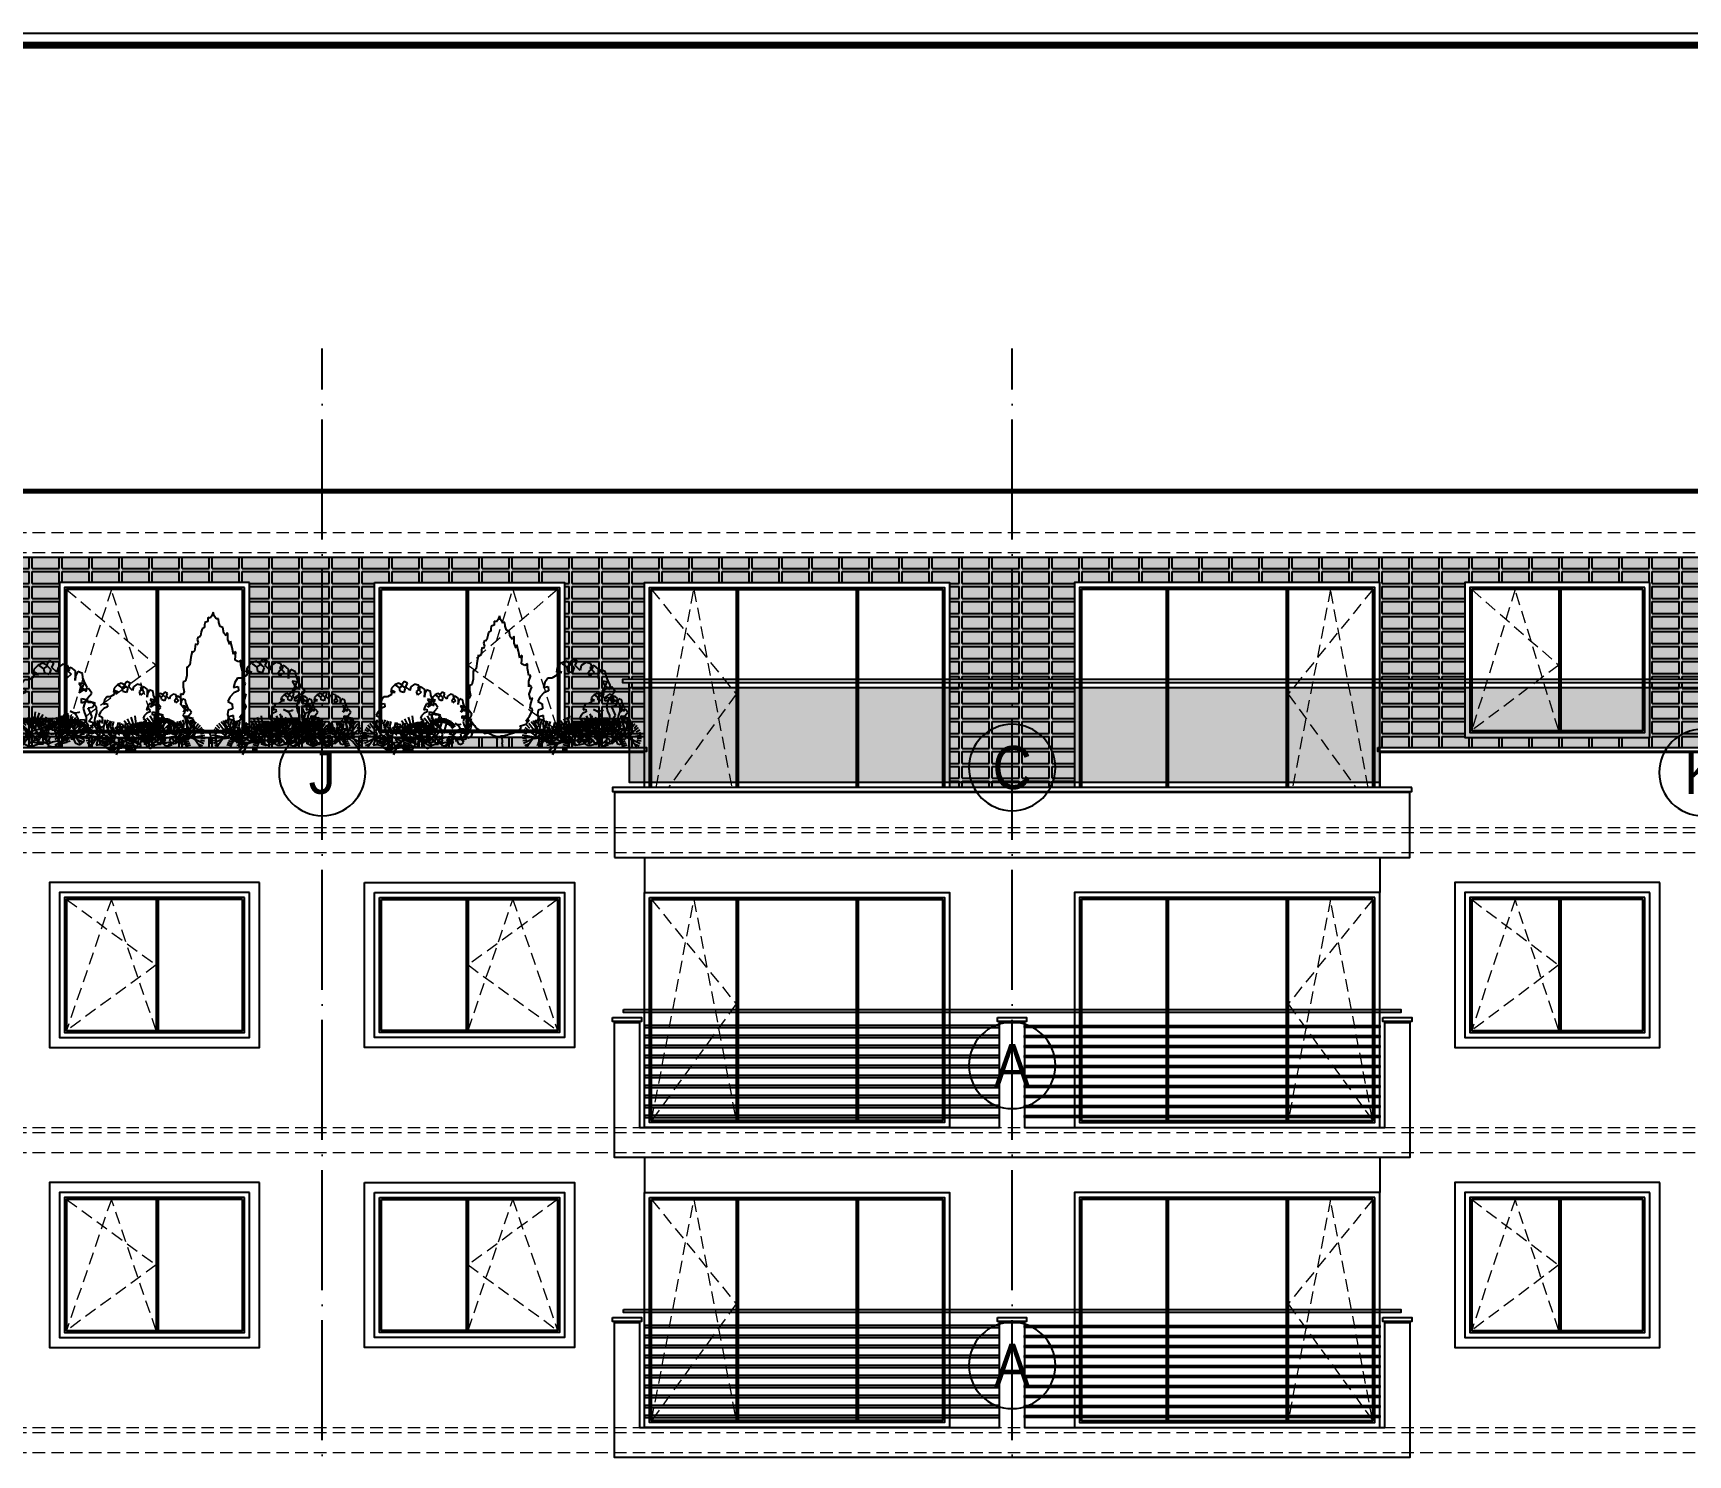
# Model space of a CAD drawing. Extents: x 9615146 to 9672346, y 4699603 to 4705703.
# Drawn here: x 9661714 to 9663369, y 4701181 to 4702603 of the extents above; entities that cross this region are included whole.
import ezdxf
from ezdxf.enums import TextEntityAlignment as Align

# ---------------------------------------------------------------- set-up
doc = ezdxf.new("R2010")
doc.units = 0
doc.header["$LTSCALE"] = 0.5
doc.header["$MEASUREMENT"] = 0
doc.linetypes.add('ACAD_ISO04W100', pattern=[30, 24, -3, 0, -3])
doc.linetypes.add('DASHED', pattern=[0.75, 0.5, -0.25])
doc.layers.get('0').update_dxf_attribs({"color": 251, "linetype": 'CONTINUOUS'})
for name, color, linetype in [('_axis', 1, 'ACAD_ISO04W100'), ('_hatch', 9, 'CONTINUOUS'), ('_hatch_construction', 252, 'CONTINUOUS'), ('_table', 3, 'CONTINUOUS'), ('_text_spesif_window', 41, 'CONTINUOUS'), ('_view', 3, 'CONTINUOUS'), ('_vista', 75, 'CONTINUOUS'), ('fasadi', 147, 'CONTINUOUS')]:
    doc.layers.add(name, color=color, linetype=linetype)
doc.layers.add('_punk', color=8, linetype='DASHED', lineweight=9)
doc.styles.add('HEB1', font='', dxfattribs={"width": 0.8, "oblique": 17})
doc.styles.add('POMESHTENIA', font='arial.ttf', dxfattribs={"width": 0.9})
doc.styles.get('HEB1').set_extended_font_data('HebarU Cyr')
pattern_1 = [(0, (-300, 0), (1.5625, 3.125), [0, -3.125])]
pattern_2 = [(0, (3, 0), (30, 15), [27, -3]), (0, (3, 3), (30, 15), [27, -3]), (90, (3, 3), (-30, 15), [12, -3]), (90, (0, 3), (-30, 15), [12, -3])]

# ---------------------------------------------------------------- blocks, each defined once
blk = doc.blocks.new('TREE8-E')
for p, q in [((-11.68, 6.05), (-13.1, 6.95)), ((-11.26, 6.78), (-12.51, 7.9)), ((-10.72, 7.44), (-11.79, 8.73)), ((-10.09, 8), (-10.95, 9.45)), ((-8.04, 4.03), (-10.82, 7.5)), ((-8.62, 6.91), (-10, 10.02)), ((-7.19, 7.05), (-8.98, 10.44)), ((-7.42, 8.84), (-7.9, 10.7)), ((-7.42, 8.84), (-6.79, 10.78)), ((-6.94, 5.39), (-7.42, 8.84)), ((-6.94, 5.39), (-4.62, 10.43)), ((-6.11, 9.06), (-5.69, 10.69)), ((-4.54, 6.64), (-4.45, 8.81)), ((-3.26, 2.93), (-4.54, 6.64)), ((-4.45, 8.81), (-3.55, 10.05)), ((-4.32, 6), (-3.61, 8.28)), ((-3.61, 8.28), (-2.65, 9.42)), ((-3.37, 7.39), (-2.35, 9.19)), ((-2.44, 3.89), (-3.37, 7.39)), ((-3.33, 0.76), (0.33, 8.32)), ((-2.38, 7.14), (-1.43, 8.96)), ((-1.73, 4.24), (-2.38, 7.14)), ((0.67, 4.77), (0.71, 7.98)), ((3.03, 4.83), (1.24, 7.41)), ((4.3, 4.6), (2.6, 8.27)), ((4.87, 5.91), (4.09, 8.87)), ((6, 5.26), (5.67, 9.21)), ((6.98, 6.04), (7.28, 9.27)), ((-12.21, 3.59), (-13.88, 3.75)), ((-12.16, 4.44), (-13.79, 4.86)), ((-6.22, 4.47), (-13.79, 2.65)), ((-11.9, 1.94), (-13.54, 1.57)), ((-8.62, 3.89), (-13.52, 5.93)), ((-9.89, 3.59), (-13.12, 0.55)), ((-6.86, -0.04), (-8.75, 0.93)), ((-6.43, 0.55), (-8.23, 1.68)), ((-5.95, 1.11), (-7.65, 2.39)), ((-5.43, 1.62), (-7.01, 3.05)), ((-2.76, 0.04), (-6.94, 5.39)), ((-4.86, 2.09), (-6.31, 3.65)), ((-4.25, 2.5), (-5.56, 4.18)), ((-3.61, 2.86), (-4.77, 4.65)), ((-4.11, 1.77), (-3.26, 2.93)), ((-0.38, 3.93), (-1.32, 6.6)), ((-0.38, 3.93), (0.43, 6.59)), ((1.9, 3.05), (-0.38, 3.93)), ((8.96, 0.42), (0.67, 4.77)), ((1.23, 4.49), (1.23, 6.45)), ((3.35, 0.5), (1.38, 0.37)), ((3.43, 0.97), (1.45, 1.05)), ((3.55, 1.44), (1.59, 1.72)), ((3.72, 1.88), (1.8, 2.37)), ((3.93, 2.31), (1.9, 3.05)), ((4.83, 3.42), (3.03, 4.83)), ((5.2, 3.72), (4.3, 4.6)), ((6.86, 2.61), (4.33, 5.51)), ((6.02, 4.2), (4.87, 5.91)), ((6.46, 4.38), (6, 5.26)), ((9.16, 0.67), (6.19, 6.34)), ((7.4, 4.58), (6.98, 6.04)), ((8.33, 3.11), (7.54, 6.56)), ((7.99, 2.91), (9.73, 4.22)), ((8.35, 4.58), (8.22, 6.56)), ((8.64, 0.04), (12.5, 4.67)), ((8.82, 4.51), (8.9, 6.49)), ((9.28, 4.39), (9.57, 6.35)), ((9.73, 4.22), (10.22, 6.14)), ((10.16, 4.01), (10.84, 5.86)), ((10.56, 3.75), (11.43, 5.52)), ((10.93, 3.45), (11.99, 5.12)), ((11.57, 2.74), (12.95, 4.16)), ((11.84, 2.34), (13.36, 3.61)), ((12.05, 1.92), (13.7, 3.02)), ((12.23, 1.47), (13.98, 2.4)), ((12.35, 1.01), (14.19, 1.75)), ((12.43, 0.54), (14.34, 1.08))]:
    blk.add_line(p, q)
blk = doc.blocks.new('_TREE16')
for p, q in [((-22.1, 148.4), (-29.4, 140.7)), ((-13.8, 152), (-22.1, 148.4)), ((-4.5, 146.9), (-13.8, 152)), ((-1.4, 155.7), (-7.1, 147.9)), ((-7.1, 147.9), (0.7, 140.7)), ((6.3, 152), (-1.4, 155.7)), ((2.7, 144.3), (6.3, 152)), ((21.9, 150), (13.6, 144.3)), ((30.2, 147.9), (21.9, 150)), ((34.8, 139.6), (30.2, 147.9)), ((-46.4, 122), (-51.6, 114.3)), ((-38.7, 122), (-46.4, 122)), ((-29.9, 127.2), (-38.7, 122)), ((-29.4, 140.7), (-30.9, 132.4)), ((-30.9, 132.4), (-21.1, 131.8)), ((-28.8, 135.5), (-29.9, 127.2)), ((-21.1, 131.8), (-28.8, 135.5)), ((-11.8, 141.7), (-20, 147.4)), ((-20, 147.4), (-12.3, 141.7)), ((-12.3, 141.7), (-4.5, 146.9)), ((-10.2, 133.9), (-11.8, 141.7)), ((-2.4, 131.4), (-10.2, 133.9)), ((0.7, 140.7), (-2.4, 131.4)), ((11.5, 135.5), (2.7, 144.3)), ((13.6, 144.3), (11.5, 135.5)), ((26.5, 133.4), (34.8, 139.6)), ((29.1, 125.1), (26.5, 133.4)), ((36.9, 144.3), (28.6, 140.1)), ((28.6, 140.1), (36.9, 132.4)), ((36.9, 132.4), (29.1, 125.1)), ((44.6, 138.1), (36.9, 144.3)), ((44.1, 121), (44.6, 130.3)), ((44.6, 128.8), (44.1, 121)), ((44.6, 130.3), (44.6, 138.1)), ((48.8, 137), (44.6, 128.8)), ((57.1, 133.4), (48.8, 137)), ((58.1, 125.6), (57.1, 133.4)), ((61.7, 116.9), (58.1, 125.6)), ((-53.1, 95.6), (-60.4, 87.8)), ((-51.6, 114.3), (-53.7, 105.4)), ((-53.7, 105.4), (-45.4, 107)), ((-44.8, 99.2), (-53.1, 95.6)), ((-45.4, 107), (-44.8, 99.2)), ((60.1, 115.3), (50.8, 116.3)), ((50.8, 116.3), (56, 108)), ((51.4, 98.7), (56.5, 107)), ((59.1, 103.9), (51.4, 98.7)), ((56, 108), (63.8, 101.3)), ((56.5, 107), (60.1, 115.3)), ((67.9, 106.5), (59.1, 103.9)), ((65.3, 109.1), (61.7, 116.9)), ((63.8, 101.3), (65.3, 109.1)), ((66.4, 89.4), (74.1, 98.2)), ((66.9, 81.6), (66.4, 89.4)), ((74.1, 98.2), (67.9, 106.5)), ((-63.5, 64.5), (-64.5, 56.8)), ((-60.4, 87.8), (-64, 80.1)), ((-64, 80.1), (-56.3, 75.9)), ((-55.7, 67.1), (-63.5, 64.5)), ((-56.3, 75.9), (-55.7, 67.1)), ((46.2, 59.9), (35.3, 66.1)), ((35.3, 66.1), (43.6, 63)), ((43.6, 63), (51.4, 64)), ((50.3, 51.1), (46.2, 59.9)), ((51.4, 64), (52.4, 65.6)), ((55.5, 80.6), (55.5, 88.4)), ((55.5, 88.4), (63.8, 86.8)), ((63.3, 83.2), (55.5, 80.6)), ((60.7, 79), (58.6, 71.3)), ((58.6, 71.3), (60.7, 63)), ((63.8, 86.8), (60.7, 79)), ((60.7, 63), (63.8, 55.2)), ((71.6, 82.7), (63.3, 83.2)), ((74.6, 81.6), (66.9, 81.6)), ((67.4, 71.8), (75.1, 72.9)), ((71, 64), (67.4, 71.8)), ((74.6, 55.8), (71, 64)), ((79.8, 80.6), (71.6, 82.7)), ((82.4, 73.9), (74.6, 81.6)), ((75.1, 72.9), (79.8, 80.6)), ((79.8, 53.7), (82.9, 63)), ((82.9, 63), (82.4, 73.9)), ((-61.9, 36.6), (-69.7, 31.4)), ((-69.7, 31.4), (-67.1, 23.7)), ((-67.1, 23.7), (-58.8, 30.4)), ((-61.9, 52.6), (-65, 44.9)), ((-65, 44.9), (-61.9, 36.6)), ((-64.5, 56.8), (-62.4, 49)), ((-62.4, 49), (-53.1, 46.9)), ((-53.7, 55.2), (-61.9, 52.6)), ((-58.8, 30.4), (-50.5, 29.9)), ((-50.5, 29.9), (-58.8, 23.1)), ((-53.1, 46.9), (-53.7, 55.2)), ((-20.5, 25.7), (-12.8, 29.9)), ((-12.8, 29.9), (-5, 27.8)), ((20.3, 46.4), (18.3, 37.6)), ((18.3, 37.6), (28.1, 35)), ((28.1, 46.9), (20.3, 46.4)), ((34.3, 38.2), (28.1, 46.9)), ((28.1, 35), (35.8, 37.6)), ((28.6, 29.3), (34.3, 38.2)), ((35.8, 37.6), (40, 46.4)), ((40, 46.4), (50.3, 51.1)), ((44.6, 42.3), (52.4, 50.6)), ((55.5, 38.7), (44.6, 42.3)), ((55.5, 44.3), (50.8, 36.6)), ((50.8, 36.6), (52.4, 28.8)), ((52.4, 50.6), (60.1, 51.1)), ((63.8, 46.4), (55.5, 44.3)), ((63.3, 37.6), (55.5, 38.7)), ((56, 24.7), (63.3, 34)), ((60.1, 51.1), (67.9, 41.3)), ((67.9, 41.3), (63.3, 32.4)), ((69.4, 29.9), (63.3, 37.6)), ((63.3, 34), (71.6, 37.1)), ((63.3, 32.4), (73.6, 25.7)), ((63.8, 55.2), (63.8, 46.4)), ((67.4, 22.1), (69.4, 29.9)), ((68.4, 47.5), (74.6, 55.8)), ((76.7, 45.4), (68.4, 47.5)), ((71.6, 37.1), (78.8, 44.9)), ((73.6, 25.7), (81.9, 29.9)), ((85, 38.2), (76.7, 45.4)), ((78.8, 44.9), (79.8, 53.7)), ((81.9, 29.9), (85, 38.2)), ((-67.1, 23.1), (-70.2, 13.8)), ((-70.2, 13.8), (-61.9, 15.4)), ((-58.8, 23.1), (-67.1, 23.1)), ((-61.9, 15.4), (-59.9, 23.7)), ((-59.9, 23.7), (-49.5, 20.5)), ((-45.4, 18.5), (-52.1, 10.7)), ((-52.1, 10.7), (-39.7, 4)), ((-49.5, 20.5), (-49, 12.2)), ((-49, 12.2), (-39.2, 17.4)), ((-42.8, 26.3), (-45.4, 18.5)), ((-34.5, 26.3), (-42.8, 26.3)), ((-41.2, 23.7), (-32.9, 24.2)), ((-36.6, 15.9), (-41.2, 23.7)), ((-39.7, 4), (-30.9, 4)), ((-39.2, 17.4), (-29.9, 22.6)), ((-38.1, 8.1), (-36.6, 15.9)), ((-28.3, 13.8), (-38.1, 8.1)), ((-25.7, 17.9), (-34.5, 26.3)), ((-32.9, 24.2), (-24.7, 17.4)), ((-30.9, 4), (-21.1, 7.6)), ((-29.9, 22.6), (-28.3, 13.8)), ((-20, 10.2), (-25.7, 17.9)), ((-24.7, 17.4), (-21.1, 9.2)), ((-21.1, 9.2), (-13.3, 9.7)), ((-21.1, 7.6), (-12.3, 7.6)), ((-12.8, 17.4), (-20.5, 25.7)), ((-12.3, 10.7), (-20, 10.2)), ((-13.3, 9.7), (-4.5, 11.2)), ((-12.3, 7.6), (-12.8, 17.4)), ((-4.5, 7.1), (-12.3, 10.7)), ((-8.2, 22.6), (-10.2, 14.4)), ((-10.2, 14.4), (-0.9, 12.2)), ((0.1, 20), (-8.2, 22.6)), ((-5, 27.8), (3.3, 25.2)), ((-4.5, 11.2), (0.1, 20)), ((-0.9, 12.2), (-4.5, 4.5)), ((3.8, 10.7), (-4.5, 7.1)), ((-4.5, 4.5), (3.8, 2.4)), ((3.3, 25.2), (11.5, 27.3)), ((13.6, 12.8), (3.8, 10.7)), ((3.8, 2.4), (11.5, 3.5)), ((8.4, 5.5), (16.2, 10.2)), ((11.5, 27.3), (20.8, 29.3)), ((11.5, 3.5), (19.3, 5)), ((13.6, 23.1), (12, 15.4)), ((12, 15.4), (21.3, 8.6)), ((21.9, 21.1), (13.6, 23.1)), ((19.3, 5), (13.6, 12.8)), ((16.2, 10.2), (23.9, 13.3)), ((20.8, 29.3), (28.6, 29.3)), ((21.3, 8.6), (29.6, 10.7)), ((23.9, 13.3), (21.9, 21.1)), ((35.3, 27.3), (27, 27.8)), ((27, 27.8), (36.9, 21.1)), ((29.1, 20), (37.9, 27.3)), ((29.6, 10.7), (29.1, 20)), ((44.1, 24.2), (35.3, 27.3)), ((36.9, 21.1), (48.2, 21.6)), ((37.9, 27.3), (40.5, 18.5)), ((38.4, 14.8), (39.5, 22.6)), ((46.2, 22.1), (38.4, 14.8)), ((39.5, 22.6), (48.2, 22.6)), ((40.5, 18.5), (44.1, 9.2)), ((52.4, 28.8), (44.1, 24.2)), ((44.1, 9.2), (52.4, 6)), ((55.5, 20), (46.2, 22.1)), ((48.2, 21.6), (56, 24.7)), ((48.2, 22.6), (56.5, 20)), ((52.4, 6), (60.7, 12.2)), ((60.7, 12.2), (55.5, 20)), ((56.5, 20), (67.4, 22.1))]:
    blk.add_line(p, q)
blk = doc.blocks.new('_TREE03')
for p, q in [((-91, 962), (-84, 1011)), ((-84, 1011), (-61, 1022)), ((-61, 1022), (-49, 1054)), ((-49, 1054), (-45, 1087)), ((-45, 1087), (-26, 1087)), ((-26, 1087), (-7, 1114)), ((-7, 1114), (1, 1146)), ((1, 1146), (12, 1114)), ((12, 1114), (28, 1092)), ((28, 1092), (47, 1098)), ((47, 1098), (47, 1065)), ((47, 1065), (74, 1054)), ((74, 1054), (77, 1033)), ((77, 1033), (77, 1011)), ((77, 1011), (97, 1000)), ((-164, 837), (-149, 892)), ((-149, 892), (-145, 865)), ((-145, 865), (-126, 908)), ((-126, 957), (-122, 967)), ((-126, 908), (-126, 957)), ((-122, 967), (-111, 940)), ((-111, 940), (-91, 962)), ((97, 1000), (104, 973)), ((104, 973), (112, 940)), ((112, 940), (124, 924)), ((124, 924), (131, 930)), ((131, 930), (139, 908)), ((139, 908), (131, 881)), ((131, 881), (143, 859)), ((143, 859), (154, 870)), ((154, 870), (158, 843)), ((-241, 729), (-218, 713)), ((-241, 686), (-241, 729)), ((-218, 713), (-191, 729)), ((-195, 799), (-183, 794)), ((-191, 729), (-195, 799)), ((-183, 794), (-176, 778)), ((-176, 778), (-164, 837)), ((158, 843), (162, 810)), ((162, 810), (177, 794)), ((177, 794), (185, 805)), ((185, 805), (196, 751)), ((196, 751), (204, 686)), ((-272, 626), (-253, 626)), ((-253, 577), (-272, 626)), ((-253, 626), (-241, 686)), ((-253, 529), (-253, 577)), ((204, 686), (223, 664)), ((223, 664), (231, 669)), ((231, 669), (231, 594)), ((231, 594), (242, 545)), ((-279, 529), (-260, 545)), ((-256, 463), (-279, 529)), ((-268, 415), (-256, 463)), ((-260, 545), (-253, 529)), ((242, 545), (262, 539)), ((262, 496), (254, 453)), ((254, 453), (269, 426)), ((262, 539), (262, 496)), ((269, 426), (285, 436)), ((285, 436), (285, 398)), ((-268, 371), (-287, 431)), ((-287, 431), (-268, 415)), ((-287, 323), (-283, 339)), ((-260, 274), (-287, 323)), ((-283, 339), (-264, 339)), ((-264, 339), (-268, 371)), ((258, 317), (246, 295)), ((246, 295), (250, 268)), ((281, 344), (258, 317)), ((285, 398), (281, 344)), ((-229, 230), (-260, 274)), ((-229, 203), (-256, 241)), ((-256, 241), (-229, 230)), ((-176, 187), (-229, 203)), ((-191, 176), (-176, 187)), ((-157, 138), (-191, 176)), ((208, 171), (166, 144)), ((219, 192), (208, 171)), ((265, 252), (219, 192)), ((250, 268), (265, 252)), ((-84, 117), (-157, 138)), ((-61, 106), (-84, 117)), ((-61, 106), (-33, 98)), ((-33, 98), (-7, 100)), ((-29, 1), (-22, 41)), ((-18, 99), (-22, 41)), ((24, 95), (-7, 100)), ((35, 99), (21, 68)), ((21, 1), (21, 68)), ((58, 106), (24, 95)), ((100, 127), (58, 106)), ((131, 122), (100, 127)), ((166, 144), (131, 122))]:
    blk.add_line(p, q)
blk = doc.blocks.new('fghfdg')
at = {"layer": '_text_spesif_window'}
blk.add_circle((0, 0), 18, dxfattribs=at)
at = {"layer": '_text_spesif_window', "style": 'HEB1', "text_generation_flag": 6, "width": 0.8}
blk.add_attdef('A', text='', height=18, rotation=180, dxfattribs=at).set_placement((0, -9.23), align=Align.CENTER)

msp = doc.modelspace()

# ---------------------------------------------------------------- hatches: boundary and pattern name
at = {"layer": '_hatch', "ltscale": 30, "true_color": 0x755724}
h = msp.add_hatch(color=27, dxfattribs=at)
h.dxf.hatch_style = 1
h.paths.add_polyline_path([(9661660.49, 4702078.84), (9661615.49, 4702078.84), (9661615.49, 4702143.84), (9662002.99, 4702143.84), (9662002.99, 4702144.84), (9661613.49, 4702144.84), (9661613.49, 4702146.84), (9661695.49, 4702146.84), (9661695.49, 4702178.84), (9661535.49, 4702178.84), (9661535.49, 4701956.84), (9661660.49, 4701956.84)])
h.paths.add_polyline_path([(9661660.49, 4701953.84), (9661535.49, 4701953.84), (9661535.49, 4701948.84), (9661655.49, 4701948.84), (9661655.49, 4701853.84), (9661535.49, 4701853.84), (9661535.49, 4701848.84), (9661660.49, 4701848.84), (9661660.49, 4701883.84), (9662002.99, 4701883.84), (9662002.99, 4701884.84), (9661658.49, 4701884.84), (9661658.49, 4701888.84), (9661660.49, 4701888.84)])
h.paths.add_polyline_path([(9661655.49, 4701948.84), (9661535.49, 4701948.84), (9661535.49, 4701853.84), (9661655.49, 4701853.84)])
at = {"layer": '_hatch', "ltscale": 30, "true_color": 0xb97b1d}
h = msp.add_hatch(color=32, dxfattribs=at)
h.dxf.hatch_style = 1
h.paths.add_polyline_path([(9662002.99, 4702078.84), (9661660.49, 4702078.84), (9661660.49, 4701956.84), (9661662.49, 4701956.84), (9661662.49, 4701953.84), (9661660.49, 4701953.84), (9661660.49, 4701888.84), (9662002.99, 4701888.84)])
h.paths.add_polyline_path([(9661740.49, 4702053.84), (9661930.49, 4702053.84), (9661930.49, 4701898.84), (9661740.49, 4701898.84)], flags=16)
h.paths.add_polyline_path([(9661745.49, 4702048.84), (9661925.49, 4702048.84), (9661925.49, 4701903.84), (9661745.49, 4701903.84)], flags=0)
h.paths.add_polyline_path([(9661747.49, 4702046.84), (9661923.49, 4702046.84), (9661923.49, 4701905.84), (9661747.49, 4701905.84)], flags=0)
h.paths.add_polyline_path([(9662303.49, 4701956.84), (9662325.49, 4701956.84), (9662325.49, 4702053.84), (9662630.49, 4702053.84), (9662630.49, 4701956.84), (9662692.99, 4701956.84), (9662692.99, 4702078.84), (9662002.99, 4702078.84), (9662002.99, 4701888.84), (9662310.49, 4701888.84), (9662310.49, 4701948.84), (9662325.49, 4701948.84), (9662325.49, 4701953.84), (9662303.49, 4701953.84)])
h.paths.add_polyline_path([(9662055.49, 4702053.84), (9662245.49, 4702053.84), (9662245.49, 4701898.84), (9662055.49, 4701898.84)], flags=16)
h.paths.add_polyline_path([(9662060.49, 4702048.84), (9662240.49, 4702048.84), (9662240.49, 4701903.84), (9662060.49, 4701903.84)], flags=0)
h.paths.add_polyline_path([(9662062.49, 4702046.84), (9662238.49, 4702046.84), (9662238.49, 4701905.84), (9662062.49, 4701905.84)], flags=0)
h.paths.add_polyline_path([(9662692.99, 4701948.84), (9662630.49, 4701948.84), (9662630.49, 4701853.84), (9662692.99, 4701853.84)])
h.paths.add_polyline_path([(9662692.99, 4701953.84), (9662630.49, 4701953.84), (9662630.49, 4701948.84), (9662692.99, 4701948.84)], flags=17)
h.paths.add_polyline_path([(9662325.49, 4701948.84), (9662310.49, 4701948.84), (9662310.49, 4701888.84), (9662325.49, 4701888.84)])
h.paths.add_polyline_path([(9662692.99, 4701853.84), (9662630.49, 4701853.84), (9662630.49, 4701848.84), (9662692.99, 4701848.84)])
h = msp.add_hatch(color=32, dxfattribs=at)
h.dxf.hatch_style = 1
h.paths.add_polyline_path([(9663145.49, 4702053.84), (9663330.49, 4702053.84), (9663330.49, 4701956.84), (9663382.99, 4701956.84), (9663382.99, 4702078.84), (9662692.99, 4702078.84), (9662692.99, 4701956.84), (9662755.49, 4701956.84), (9662755.49, 4702053.84), (9663060.49, 4702053.84), (9663060.49, 4701956.84), (9663145.49, 4701956.84)])
h.paths.add_polyline_path([(9663382.99, 4701948.84), (9663330.49, 4701948.84), (9663330.49, 4701898.84), (9663145.49, 4701898.84), (9663145.49, 4701948.84), (9663060.49, 4701948.84), (9663060.49, 4701888.84), (9663382.99, 4701888.84)])
h.paths.add_polyline_path([(9663382.99, 4701948.84), (9663382.99, 4701953.84), (9663330.49, 4701953.84), (9663330.49, 4701948.84)])
h.paths.add_polyline_path([(9663145.49, 4701948.84), (9663145.49, 4701953.84), (9663060.49, 4701953.84), (9663060.49, 4701948.84)])
h.paths.add_polyline_path([(9662755.49, 4701948.84), (9662755.49, 4701953.84), (9662692.99, 4701953.84), (9662692.99, 4701948.84)])
h.paths.add_polyline_path([(9662692.99, 4701853.84), (9662755.49, 4701853.84), (9662755.49, 4701948.84), (9662692.99, 4701948.84)])
h.paths.add_polyline_path([(9662692.99, 4701853.84), (9662692.99, 4701848.84), (9662755.49, 4701848.84), (9662755.49, 4701853.84)])
at = {"layer": '_hatch_construction', "ltscale": 40}
h = msp.add_hatch(dxfattribs=at)
h.set_pattern_fill('EGGCRATE,_O', color=250, scale=30, pattern_type=2)
h.set_pattern_definition(pattern_2)
h.paths.add_polyline_path([(9662002.99, 4702078.84), (9661660.49, 4702078.84), (9661660.49, 4701956.84), (9661662.49, 4701956.84), (9661662.49, 4701953.84), (9661660.49, 4701953.84), (9661660.49, 4701888.84), (9662002.99, 4701888.84)])
h.paths.add_polyline_path([(9661740.49, 4702053.84), (9661930.49, 4702053.84), (9661930.49, 4701898.84), (9661740.49, 4701898.84)], flags=16)
h.paths.add_polyline_path([(9661745.49, 4702048.84), (9661925.49, 4702048.84), (9661925.49, 4701903.84), (9661745.49, 4701903.84)], flags=0)
h.paths.add_polyline_path([(9661747.49, 4702046.84), (9661923.49, 4702046.84), (9661923.49, 4701905.84), (9661747.49, 4701905.84)], flags=0)
h.paths.add_polyline_path([(9662303.49, 4701956.84), (9662325.49, 4701956.84), (9662325.49, 4702053.84), (9662630.49, 4702053.84), (9662630.49, 4701956.84), (9662692.99, 4701956.84), (9662692.99, 4702078.84), (9662002.99, 4702078.84), (9662002.99, 4701888.84), (9662310.49, 4701888.84), (9662310.49, 4701948.84), (9662325.49, 4701948.84), (9662325.49, 4701953.84), (9662303.49, 4701953.84)])
h.paths.add_polyline_path([(9662055.49, 4702053.84), (9662245.49, 4702053.84), (9662245.49, 4701898.84), (9662055.49, 4701898.84)], flags=16)
h.paths.add_polyline_path([(9662060.49, 4702048.84), (9662240.49, 4702048.84), (9662240.49, 4701903.84), (9662060.49, 4701903.84)], flags=0)
h.paths.add_polyline_path([(9662062.49, 4702046.84), (9662238.49, 4702046.84), (9662238.49, 4701905.84), (9662062.49, 4701905.84)], flags=0)
h.paths.add_polyline_path([(9662692.99, 4701948.84), (9662630.49, 4701948.84), (9662630.49, 4701853.84), (9662692.99, 4701853.84)])
h.paths.add_polyline_path([(9662692.99, 4701953.84), (9662630.49, 4701953.84), (9662630.49, 4701948.84), (9662692.99, 4701948.84)], flags=17)
h.paths.add_polyline_path([(9662325.49, 4701948.84), (9662310.49, 4701948.84), (9662310.49, 4701888.84), (9662325.49, 4701888.84)])
h.paths.add_polyline_path([(9662692.99, 4701853.84), (9662630.49, 4701853.84), (9662630.49, 4701848.84), (9662692.99, 4701848.84)])
h = msp.add_hatch(dxfattribs=at)
h.set_pattern_fill('EGGCRATE,_O', color=250, scale=30, pattern_type=2)
h.set_pattern_definition(pattern_2)
h.paths.add_polyline_path([(9663145.49, 4702053.84), (9663330.49, 4702053.84), (9663330.49, 4701956.84), (9663382.99, 4701956.84), (9663382.99, 4702078.84), (9662692.99, 4702078.84), (9662692.99, 4701956.84), (9662755.49, 4701956.84), (9662755.49, 4702053.84), (9663060.49, 4702053.84), (9663060.49, 4701956.84), (9663145.49, 4701956.84)])
h.paths.add_polyline_path([(9663382.99, 4701948.84), (9663330.49, 4701948.84), (9663330.49, 4701898.84), (9663145.49, 4701898.84), (9663145.49, 4701948.84), (9663060.49, 4701948.84), (9663060.49, 4701888.84), (9663382.99, 4701888.84)])
h.paths.add_polyline_path([(9663382.99, 4701948.84), (9663382.99, 4701953.84), (9663330.49, 4701953.84), (9663330.49, 4701948.84)])
h.paths.add_polyline_path([(9663145.49, 4701948.84), (9663145.49, 4701953.84), (9663060.49, 4701953.84), (9663060.49, 4701948.84)])
h.paths.add_polyline_path([(9662755.49, 4701948.84), (9662755.49, 4701953.84), (9662692.99, 4701953.84), (9662692.99, 4701948.84)])
h.paths.add_polyline_path([(9662692.99, 4701853.84), (9662755.49, 4701853.84), (9662755.49, 4701948.84), (9662692.99, 4701948.84)])
h.paths.add_polyline_path([(9662692.99, 4701853.84), (9662692.99, 4701848.84), (9662755.49, 4701848.84), (9662755.49, 4701853.84)])
at = {"layer": 'fasadi', "ltscale": 40}
h = msp.add_hatch(dxfattribs=at)
h.set_pattern_fill('DOTS', color=256, scale=50, style=0)
h.set_pattern_definition(pattern_1)
h.paths.add_polyline_path([(9662692.99, 4701853.84), (9662692.99, 4701948.84), (9662310.49, 4701948.84), (9662310.49, 4701853.84)])
h = msp.add_hatch(dxfattribs=at)
h.set_pattern_fill('DOTS', color=256, scale=50, style=0)
h.set_pattern_definition(pattern_1)
h.paths.add_polyline_path([(9662692.99, 4701948.84), (9662692.99, 4701853.84), (9663060.49, 4701853.84), (9663060.49, 4701888.84), (9663382.99, 4701888.84), (9663382.99, 4701948.84)])

# ---------------------------------------------------------------- linework, layer by layer
at = {"layer": '_axis', "ltscale": 10}
for p, q in [((9662002.99, 4699845.26), (9662002.99, 4702288.08)), ((9662692.99, 4699845.26), (9662692.99, 4702288.08))]:
    msp.add_line(p, q, dxfattribs=at)
at = {"layer": '_punk', "ltscale": 50}
for p, q in [((9660738.55, 4702103.84), (9664323.88, 4702103.84)), ((9660738.55, 4702083.84), (9664323.88, 4702083.84)), ((9661747.49, 4702046.84), (9661836.99, 4701971.34)), ((9661792.24, 4702046.84), (9661747.49, 4701905.84)), ((9661836.99, 4701905.84), (9661792.24, 4702046.84)), ((9662238.49, 4702046.84), (9662148.99, 4701971.34)), ((9662148.99, 4701905.84), (9662193.74, 4702046.84)), ((9662193.74, 4702046.84), (9662238.49, 4701905.84)), ((9662332.49, 4702046.84), (9662416.99, 4701942.34)), ((9662336.89, 4701848.84), (9662374.74, 4702046.84)), ((9662374.74, 4702046.84), (9662412.6, 4701848.84)), ((9663053.49, 4702046.84), (9662968.99, 4701942.34)), ((9663011.24, 4702046.84), (9662973.39, 4701848.84)), ((9663049.1, 4701848.84), (9663011.24, 4702046.84)), ((9663152.49, 4702046.84), (9663239.49, 4701971.34)), ((9663195.99, 4702046.84), (9663152.49, 4701905.84)), ((9663239.49, 4701905.84), (9663195.99, 4702046.84)), ((9661836.99, 4701971.34), (9661747.49, 4701905.84)), ((9662148.99, 4701971.34), (9662238.49, 4701905.84)), ((9663239.49, 4701971.34), (9663152.49, 4701905.84)), ((9662416.99, 4701942.34), (9662349.18, 4701848.84)), ((9662968.99, 4701942.34), (9663036.81, 4701848.84)), ((9660738.55, 4701808.84), (9664323.88, 4701808.84)), ((9660738.55, 4701803.84), (9664323.88, 4701803.84)), ((9660738.55, 4701783.84), (9664323.88, 4701783.84)), ((9661747.49, 4701736.84), (9661836.99, 4701671.34)), ((9661792.24, 4701736.84), (9661747.49, 4701605.84)), ((9661836.99, 4701605.84), (9661792.24, 4701736.84)), ((9662238.49, 4701736.84), (9662148.99, 4701671.34)), ((9662148.99, 4701605.84), (9662193.74, 4701736.84)), ((9662193.74, 4701736.84), (9662238.49, 4701605.84)), ((9662332.49, 4701736.84), (9662416.99, 4701632.34)), ((9662332.49, 4701515.84), (9662374.74, 4701736.84)), ((9662374.74, 4701736.84), (9662416.99, 4701515.84)), ((9663053.49, 4701736.84), (9662968.99, 4701632.34)), ((9663011.24, 4701736.84), (9662968.99, 4701515.84)), ((9663053.49, 4701515.84), (9663011.24, 4701736.84)), ((9663152.49, 4701736.84), (9663239.49, 4701671.34)), ((9663195.99, 4701736.84), (9663152.49, 4701605.84)), ((9663239.49, 4701605.84), (9663195.99, 4701736.84)), ((9661836.99, 4701671.34), (9661747.49, 4701605.84)), ((9662148.99, 4701671.34), (9662238.49, 4701605.84)), ((9663239.49, 4701671.34), (9663152.49, 4701605.84)), ((9662416.99, 4701632.34), (9662332.49, 4701515.84)), ((9662968.99, 4701632.34), (9663053.49, 4701515.84)), ((9660738.55, 4701508.84), (9664323.88, 4701508.84)), ((9660738.55, 4701503.84), (9664323.88, 4701503.84)), ((9660738.55, 4701483.84), (9664323.88, 4701483.84)), ((9661747.49, 4701436.84), (9661836.99, 4701371.34)), ((9661792.24, 4701436.84), (9661747.49, 4701305.84)), ((9661836.99, 4701305.84), (9661792.24, 4701436.84)), ((9662238.49, 4701436.84), (9662148.99, 4701371.34)), ((9662148.99, 4701305.84), (9662193.74, 4701436.84)), ((9662193.74, 4701436.84), (9662238.49, 4701305.84)), ((9662332.49, 4701436.84), (9662416.99, 4701332.34)), ((9662332.49, 4701215.84), (9662374.74, 4701436.84)), ((9662374.74, 4701436.84), (9662416.99, 4701215.84)), ((9663053.49, 4701436.84), (9662968.99, 4701332.34)), ((9663011.24, 4701436.84), (9662968.99, 4701215.84)), ((9663053.49, 4701215.84), (9663011.24, 4701436.84)), ((9663152.49, 4701436.84), (9663239.49, 4701371.34)), ((9663195.99, 4701436.84), (9663152.49, 4701305.84)), ((9663239.49, 4701305.84), (9663195.99, 4701436.84)), ((9661836.99, 4701371.34), (9661747.49, 4701305.84)), ((9662148.99, 4701371.34), (9662238.49, 4701305.84)), ((9663239.49, 4701371.34), (9663152.49, 4701305.84)), ((9662416.99, 4701332.34), (9662332.49, 4701215.84)), ((9662968.99, 4701332.34), (9663053.49, 4701215.84)), ((9660738.55, 4701208.84), (9664323.88, 4701208.84)), ((9660738.55, 4701203.84), (9664323.88, 4701203.84)), ((9660738.55, 4701183.84), (9664323.88, 4701183.84))]:
    msp.add_line(p, q, dxfattribs=at)
at = {"layer": '_table', "ltscale": 10}
msp.add_lwpolyline([(9660146.03, 4702603.38), (9665946.03, 4702603.38), (9665946.03, 4699603.38), (9660146.03, 4699603.38)], close=True, dxfattribs=at)
at = {"layer": '_table', "ltscale": 10, "const_width": 6.84}
msp.add_lwpolyline([(9660297.71, 4702591.38), (9665934.03, 4702591.38), (9665934.03, 4699615.38), (9660297.71, 4699615.38)], close=True, dxfattribs=at)
at = {"layer": 'fasadi', "ltscale": 40}
for p, q in [((9661836.99, 4702046.84), (9661836.99, 4701905.84)), ((9661838.99, 4702046.84), (9661838.99, 4701905.84)), ((9662146.99, 4702046.84), (9662146.99, 4701905.84)), ((9662148.99, 4702046.84), (9662148.99, 4701905.84)), ((9662416.99, 4702048.84), (9662416.99, 4701848.84)), ((9662418.99, 4702048.84), (9662418.99, 4701848.84)), ((9662536.99, 4702048.84), (9662536.99, 4701848.84)), ((9662538.99, 4702048.84), (9662538.99, 4701848.84)), ((9662846.99, 4702048.84), (9662846.99, 4701848.84)), ((9662848.99, 4702048.84), (9662848.99, 4701848.84)), ((9662966.99, 4702048.84), (9662966.99, 4701848.84)), ((9662968.99, 4702048.84), (9662968.99, 4701848.84)), ((9663239.49, 4702046.84), (9663239.49, 4701905.84)), ((9663241.49, 4702046.84), (9663241.49, 4701905.84)), ((9661836.99, 4701736.84), (9661836.99, 4701605.84)), ((9661838.99, 4701736.84), (9661838.99, 4701605.84)), ((9662146.99, 4701736.84), (9662146.99, 4701605.84)), ((9662148.99, 4701736.84), (9662148.99, 4701605.84)), ((9662416.99, 4701738.84), (9662416.99, 4701515.84)), ((9662418.99, 4701738.84), (9662418.99, 4701515.84)), ((9662536.99, 4701738.84), (9662536.99, 4701515.84)), ((9662538.99, 4701738.84), (9662538.99, 4701515.84)), ((9662846.99, 4701738.84), (9662846.99, 4701515.84)), ((9662848.99, 4701738.84), (9662848.99, 4701515.84)), ((9662966.99, 4701738.84), (9662966.99, 4701515.84)), ((9662968.99, 4701738.84), (9662968.99, 4701515.84)), ((9663239.49, 4701736.84), (9663239.49, 4701605.84)), ((9663241.49, 4701736.84), (9663241.49, 4701605.84)), ((9661836.99, 4701436.84), (9661836.99, 4701305.84)), ((9661838.99, 4701436.84), (9661838.99, 4701305.84)), ((9662146.99, 4701436.84), (9662146.99, 4701305.84)), ((9662148.99, 4701436.84), (9662148.99, 4701305.84)), ((9662416.99, 4701438.84), (9662416.99, 4701215.84)), ((9662418.99, 4701438.84), (9662418.99, 4701215.84)), ((9662536.99, 4701438.84), (9662536.99, 4701215.84)), ((9662538.99, 4701438.84), (9662538.99, 4701215.84)), ((9662846.99, 4701438.84), (9662846.99, 4701215.84)), ((9662848.99, 4701438.84), (9662848.99, 4701215.84)), ((9662966.99, 4701438.84), (9662966.99, 4701215.84)), ((9662968.99, 4701438.84), (9662968.99, 4701215.84)), ((9663239.49, 4701436.84), (9663239.49, 4701305.84)), ((9663241.49, 4701436.84), (9663241.49, 4701305.84))]:
    msp.add_line(p, q, dxfattribs=at)
at = {"layer": 'fasadi', "ltscale": 40, "extrusion": (1.92814e-10, 1, 3.83375e-46)}
for p, q in [((9662325.49, 4701778.84), (9662325.49, 4701743.84)), ((9662325.49, 4701478.84), (9662325.49, 4701443.84))]:
    msp.add_line(p, q, dxfattribs=at)
at = {"layer": 'fasadi', "ltscale": 40, "extrusion": (1.79125e-10, 1, 3.83378e-46)}
for p, q in [((9663060.49, 4701778.84), (9663060.49, 4701743.84)), ((9663060.49, 4701478.84), (9663060.49, 4701443.84))]:
    msp.add_line(p, q, dxfattribs=at)
at = {"layer": 'fasadi', "ltscale": 40}
for points in [[(9664087.03, 4702144.84), (9661613.49, 4702144.84), (9661613.49, 4702146.84), (9664087.03, 4702146.84)], [(9661615.49, 4702143.84), (9664085.49, 4702143.84), (9664085.49, 4702078.84), (9661615.49, 4702078.84)], [(9661930.49, 4702053.84), (9661740.49, 4702053.84), (9661740.49, 4701898.84), (9661930.49, 4701898.84)], [(9661925.49, 4702048.84), (9661745.49, 4702048.84), (9661745.49, 4701903.84), (9661925.49, 4701903.84)], [(9661923.49, 4702046.84), (9661747.49, 4702046.84), (9661747.49, 4701905.84), (9661923.49, 4701905.84)], [(9662055.49, 4702053.84), (9662245.49, 4702053.84), (9662245.49, 4701898.84), (9662055.49, 4701898.84)], [(9662060.49, 4702048.84), (9662240.49, 4702048.84), (9662240.49, 4701903.84), (9662060.49, 4701903.84)], [(9662062.49, 4702046.84), (9662238.49, 4702046.84), (9662238.49, 4701905.84), (9662062.49, 4701905.84)], [(9663330.49, 4702053.84), (9663145.49, 4702053.84), (9663145.49, 4701898.84), (9663330.49, 4701898.84)], [(9663325.49, 4702048.84), (9663150.49, 4702048.84), (9663150.49, 4701903.84), (9663325.49, 4701903.84)], [(9663323.49, 4702046.84), (9663152.49, 4702046.84), (9663152.49, 4701905.84), (9663323.49, 4701905.84)], [(9664032.49, 4701956.84), (9662303.49, 4701956.84), (9662303.49, 4701953.84), (9664032.49, 4701953.84)], [(9661658.49, 4701888.84), (9662327.49, 4701888.84), (9662327.49, 4701884.84), (9661658.49, 4701884.84)], [(9663058.49, 4701888.84), (9663707.49, 4701888.84), (9663707.49, 4701884.84), (9663058.49, 4701884.84)], [(9663092.49, 4701848.84), (9662293.49, 4701848.84), (9662293.49, 4701844.84), (9663092.49, 4701844.84)], [(9662295.49, 4701778.84), (9663090.49, 4701778.84), (9663090.49, 4701843.84), (9662295.49, 4701843.84)], [(9661940.49, 4701753.84), (9661730.49, 4701753.84), (9661730.49, 4701588.84), (9661940.49, 4701588.84)], [(9661930.49, 4701743.84), (9661740.49, 4701743.84), (9661740.49, 4701598.84), (9661930.49, 4701598.84)], [(9662045.49, 4701753.84), (9662255.49, 4701753.84), (9662255.49, 4701588.84), (9662045.49, 4701588.84)], [(9662055.49, 4701743.84), (9662245.49, 4701743.84), (9662245.49, 4701598.84), (9662055.49, 4701598.84)], [(9662325.49, 4701743.84), (9662630.49, 4701743.84), (9662630.49, 4701508.84), (9662325.49, 4701508.84)], [(9663060.49, 4701743.84), (9662755.49, 4701743.84), (9662755.49, 4701508.84), (9663060.49, 4701508.84)], [(9663340.49, 4701753.84), (9663135.49, 4701753.84), (9663135.49, 4701588.84), (9663340.49, 4701588.84)], [(9663330.49, 4701743.84), (9663145.49, 4701743.84), (9663145.49, 4701598.84), (9663330.49, 4701598.84)], [(9661925.49, 4701738.84), (9661745.49, 4701738.84), (9661745.49, 4701603.84), (9661925.49, 4701603.84)], [(9661923.49, 4701736.84), (9661747.49, 4701736.84), (9661747.49, 4701605.84), (9661923.49, 4701605.84)], [(9662060.49, 4701738.84), (9662240.49, 4701738.84), (9662240.49, 4701603.84), (9662060.49, 4701603.84)], [(9662062.49, 4701736.84), (9662238.49, 4701736.84), (9662238.49, 4701605.84), (9662062.49, 4701605.84)], [(9662330.49, 4701738.84), (9662625.49, 4701738.84), (9662625.49, 4701513.84), (9662330.49, 4701513.84)], [(9662332.49, 4701736.84), (9662623.49, 4701736.84), (9662623.49, 4701515.84), (9662332.49, 4701515.84)], [(9663055.49, 4701738.84), (9662760.49, 4701738.84), (9662760.49, 4701513.84), (9663055.49, 4701513.84)], [(9663053.49, 4701736.84), (9662762.49, 4701736.84), (9662762.49, 4701515.84), (9663053.49, 4701515.84)], [(9663325.49, 4701738.84), (9663150.49, 4701738.84), (9663150.49, 4701603.84), (9663325.49, 4701603.84)], [(9663323.49, 4701736.84), (9663152.49, 4701736.84), (9663152.49, 4701605.84), (9663323.49, 4701605.84)], [(9662304.49, 4701626.84), (9663081.49, 4701626.84), (9663081.49, 4701623.84), (9662304.49, 4701623.84)], [(9662293.49, 4701618.84), (9662322.49, 4701618.84), (9662322.49, 4701614.84), (9662293.49, 4701614.84)], [(9662325.49, 4701608.84), (9662680.49, 4701608.84), (9662680.49, 4701610.84), (9662325.49, 4701610.84)], [(9662678.49, 4701618.84), (9662707.49, 4701618.84), (9662707.49, 4701614.84), (9662678.49, 4701614.84)], [(9663060.49, 4701608.84), (9662705.49, 4701608.84), (9662705.49, 4701610.84), (9663060.49, 4701610.84)], [(9663063.49, 4701618.84), (9663092.49, 4701618.84), (9663092.49, 4701614.84), (9663063.49, 4701614.84)], [(9662325.49, 4701598.84), (9662680.49, 4701598.84), (9662680.49, 4701600.84), (9662325.49, 4701600.84)], [(9663060.49, 4701598.84), (9662705.49, 4701598.84), (9662705.49, 4701600.84), (9663060.49, 4701600.84)], [(9662325.49, 4701588.84), (9662680.49, 4701588.84), (9662680.49, 4701590.84), (9662325.49, 4701590.84)], [(9662325.49, 4701578.84), (9662680.49, 4701578.84), (9662680.49, 4701580.84), (9662325.49, 4701580.84)], [(9663060.49, 4701588.84), (9662705.49, 4701588.84), (9662705.49, 4701590.84), (9663060.49, 4701590.84)], [(9663060.49, 4701578.84), (9662705.49, 4701578.84), (9662705.49, 4701580.84), (9663060.49, 4701580.84)], [(9662325.49, 4701568.84), (9662680.49, 4701568.84), (9662680.49, 4701570.84), (9662325.49, 4701570.84)], [(9662325.49, 4701558.84), (9662680.49, 4701558.84), (9662680.49, 4701560.84), (9662325.49, 4701560.84)], [(9663060.49, 4701568.84), (9662705.49, 4701568.84), (9662705.49, 4701570.84), (9663060.49, 4701570.84)], [(9663060.49, 4701558.84), (9662705.49, 4701558.84), (9662705.49, 4701560.84), (9663060.49, 4701560.84)], [(9662325.49, 4701548.84), (9662680.49, 4701548.84), (9662680.49, 4701550.84), (9662325.49, 4701550.84)], [(9663060.49, 4701548.84), (9662705.49, 4701548.84), (9662705.49, 4701550.84), (9663060.49, 4701550.84)], [(9662325.49, 4701538.84), (9662680.49, 4701538.84), (9662680.49, 4701540.84), (9662325.49, 4701540.84)], [(9662325.49, 4701528.84), (9662680.49, 4701528.84), (9662680.49, 4701530.84), (9662325.49, 4701530.84)], [(9663060.49, 4701538.84), (9662705.49, 4701538.84), (9662705.49, 4701540.84), (9663060.49, 4701540.84)], [(9663060.49, 4701528.84), (9662705.49, 4701528.84), (9662705.49, 4701530.84), (9663060.49, 4701530.84)], [(9662325.49, 4701518.84), (9662680.49, 4701518.84), (9662680.49, 4701520.84), (9662325.49, 4701520.84)], [(9663060.49, 4701518.84), (9662705.49, 4701518.84), (9662705.49, 4701520.84), (9663060.49, 4701520.84)], [(9661940.49, 4701453.84), (9661730.49, 4701453.84), (9661730.49, 4701288.84), (9661940.49, 4701288.84)], [(9661930.49, 4701443.84), (9661740.49, 4701443.84), (9661740.49, 4701298.84), (9661930.49, 4701298.84)], [(9662045.49, 4701453.84), (9662255.49, 4701453.84), (9662255.49, 4701288.84), (9662045.49, 4701288.84)], [(9662055.49, 4701443.84), (9662245.49, 4701443.84), (9662245.49, 4701298.84), (9662055.49, 4701298.84)], [(9662325.49, 4701443.84), (9662630.49, 4701443.84), (9662630.49, 4701208.84), (9662325.49, 4701208.84)], [(9663060.49, 4701443.84), (9662755.49, 4701443.84), (9662755.49, 4701208.84), (9663060.49, 4701208.84)], [(9663340.49, 4701453.84), (9663135.49, 4701453.84), (9663135.49, 4701288.84), (9663340.49, 4701288.84)], [(9663330.49, 4701443.84), (9663145.49, 4701443.84), (9663145.49, 4701298.84), (9663330.49, 4701298.84)], [(9661925.49, 4701438.84), (9661745.49, 4701438.84), (9661745.49, 4701303.84), (9661925.49, 4701303.84)], [(9661923.49, 4701436.84), (9661747.49, 4701436.84), (9661747.49, 4701305.84), (9661923.49, 4701305.84)], [(9662060.49, 4701438.84), (9662240.49, 4701438.84), (9662240.49, 4701303.84), (9662060.49, 4701303.84)], [(9662062.49, 4701436.84), (9662238.49, 4701436.84), (9662238.49, 4701305.84), (9662062.49, 4701305.84)], [(9662330.49, 4701438.84), (9662625.49, 4701438.84), (9662625.49, 4701213.84), (9662330.49, 4701213.84)], [(9662332.49, 4701436.84), (9662623.49, 4701436.84), (9662623.49, 4701215.84), (9662332.49, 4701215.84)], [(9663055.49, 4701438.84), (9662760.49, 4701438.84), (9662760.49, 4701213.84), (9663055.49, 4701213.84)], [(9663053.49, 4701436.84), (9662762.49, 4701436.84), (9662762.49, 4701215.84), (9663053.49, 4701215.84)], [(9663325.49, 4701438.84), (9663150.49, 4701438.84), (9663150.49, 4701303.84), (9663325.49, 4701303.84)], [(9663323.49, 4701436.84), (9663152.49, 4701436.84), (9663152.49, 4701305.84), (9663323.49, 4701305.84)], [(9662304.49, 4701326.84), (9663081.49, 4701326.84), (9663081.49, 4701323.84), (9662304.49, 4701323.84)], [(9662293.49, 4701318.84), (9662322.49, 4701318.84), (9662322.49, 4701314.84), (9662293.49, 4701314.84)], [(9662325.49, 4701308.84), (9662680.49, 4701308.84), (9662680.49, 4701310.84), (9662325.49, 4701310.84)], [(9662678.49, 4701318.84), (9662707.49, 4701318.84), (9662707.49, 4701314.84), (9662678.49, 4701314.84)], [(9663060.49, 4701308.84), (9662705.49, 4701308.84), (9662705.49, 4701310.84), (9663060.49, 4701310.84)], [(9663063.49, 4701318.84), (9663092.49, 4701318.84), (9663092.49, 4701314.84), (9663063.49, 4701314.84)], [(9662325.49, 4701298.84), (9662680.49, 4701298.84), (9662680.49, 4701300.84), (9662325.49, 4701300.84)], [(9663060.49, 4701298.84), (9662705.49, 4701298.84), (9662705.49, 4701300.84), (9663060.49, 4701300.84)], [(9662325.49, 4701288.84), (9662680.49, 4701288.84), (9662680.49, 4701290.84), (9662325.49, 4701290.84)], [(9662325.49, 4701278.84), (9662680.49, 4701278.84), (9662680.49, 4701280.84), (9662325.49, 4701280.84)], [(9663060.49, 4701288.84), (9662705.49, 4701288.84), (9662705.49, 4701290.84), (9663060.49, 4701290.84)], [(9663060.49, 4701278.84), (9662705.49, 4701278.84), (9662705.49, 4701280.84), (9663060.49, 4701280.84)], [(9662325.49, 4701268.84), (9662680.49, 4701268.84), (9662680.49, 4701270.84), (9662325.49, 4701270.84)], [(9662325.49, 4701258.84), (9662680.49, 4701258.84), (9662680.49, 4701260.84), (9662325.49, 4701260.84)], [(9663060.49, 4701268.84), (9662705.49, 4701268.84), (9662705.49, 4701270.84), (9663060.49, 4701270.84)], [(9663060.49, 4701258.84), (9662705.49, 4701258.84), (9662705.49, 4701260.84), (9663060.49, 4701260.84)], [(9662325.49, 4701248.84), (9662680.49, 4701248.84), (9662680.49, 4701250.84), (9662325.49, 4701250.84)], [(9663060.49, 4701248.84), (9662705.49, 4701248.84), (9662705.49, 4701250.84), (9663060.49, 4701250.84)], [(9662325.49, 4701238.84), (9662680.49, 4701238.84), (9662680.49, 4701240.84), (9662325.49, 4701240.84)], [(9662325.49, 4701228.84), (9662680.49, 4701228.84), (9662680.49, 4701230.84), (9662325.49, 4701230.84)], [(9663060.49, 4701238.84), (9662705.49, 4701238.84), (9662705.49, 4701240.84), (9663060.49, 4701240.84)], [(9663060.49, 4701228.84), (9662705.49, 4701228.84), (9662705.49, 4701230.84), (9663060.49, 4701230.84)], [(9662325.49, 4701218.84), (9662680.49, 4701218.84), (9662680.49, 4701220.84), (9662325.49, 4701220.84)], [(9663060.49, 4701218.84), (9662705.49, 4701218.84), (9662705.49, 4701220.84), (9663060.49, 4701220.84)]]:
    msp.add_lwpolyline(points, close=True, dxfattribs=at)
for points in [[(9662325.49, 4701848.84), (9662325.49, 4702053.84), (9662630.49, 4702053.84), (9662630.49, 4701848.84)], [(9662330.49, 4701848.84), (9662330.49, 4702048.84), (9662625.49, 4702048.84), (9662625.49, 4701848.84)], [(9662332.49, 4701848.84), (9662332.49, 4702046.84), (9662623.49, 4702046.84), (9662623.49, 4701848.84)], [(9663060.49, 4701848.84), (9663060.49, 4702053.84), (9662755.49, 4702053.84), (9662755.49, 4701848.84)], [(9663055.49, 4701848.84), (9663055.49, 4702048.84), (9662760.49, 4702048.84), (9662760.49, 4701848.84)], [(9663053.49, 4701848.84), (9663053.49, 4702046.84), (9662762.49, 4702046.84), (9662762.49, 4701848.84)], [(9663060.49, 4701853.84), (9662310.49, 4701853.84), (9662310.49, 4701948.84), (9664025.49, 4701948.84), (9664025.49, 4701853.84), (9663705.49, 4701853.84)], [(9662325.49, 4701848.84), (9662325.49, 4701883.84), (9661660.49, 4701883.84), (9661660.49, 4701443.84)], [(9663705.49, 4701848.84), (9663705.49, 4701883.84), (9663060.49, 4701883.84), (9663060.49, 4701848.84)], [(9663065.49, 4701508.84), (9663065.49, 4701613.84), (9663090.49, 4701613.84), (9663090.49, 4701478.84), (9662295.49, 4701478.84), (9662295.49, 4701613.84), (9662320.49, 4701613.84), (9662320.49, 4701508.84), (9662680.49, 4701508.84), (9662680.49, 4701613.84), (9662705.49, 4701613.84), (9662705.49, 4701508.84), (9663065.49, 4701508.84)], [(9663065.49, 4701208.84), (9663065.49, 4701313.84), (9663090.49, 4701313.84), (9663090.49, 4701178.84), (9662295.49, 4701178.84), (9662295.49, 4701313.84), (9662320.49, 4701313.84), (9662320.49, 4701208.84), (9662680.49, 4701208.84), (9662680.49, 4701313.84), (9662705.49, 4701313.84), (9662705.49, 4701208.84), (9663065.49, 4701208.84)]]:
    msp.add_lwpolyline(points, dxfattribs=at)

# ---------------------------------------------------------------- block references
at = {"layer": '_view'}
ref = msp.add_blockref('fghfdg', (9662003.14, 4701863.84), dxfattribs=dict(at, xscale=-2.399999998509884, yscale=2.400000000372529, zscale=2.4, rotation=180))
ref.add_attrib('A', 'J', dxfattribs={"layer": '_text_spesif_window', "height": 43.2, "rotation": 0, "style": 'POMESHTENIA', "width": 0.9}).set_placement((9662003.14, 4701863.84), align=Align.MIDDLE)
ref = msp.add_blockref('fghfdg', (9662692.99, 4701868.84), dxfattribs=dict(at, xscale=-2.399999998509884, yscale=2.400000000372529, zscale=2.4, rotation=180))
ref.add_attrib('A', 'C', dxfattribs={"layer": '_text_spesif_window', "height": 43.2, "rotation": 0, "style": 'POMESHTENIA', "width": 0.9}).set_placement((9662692.99, 4701868.84), align=Align.MIDDLE)
ref = msp.add_blockref('fghfdg', (9663383.14, 4701863.84), dxfattribs=dict(at, xscale=-2.399999998509884, yscale=2.400000000372529, zscale=2.4, rotation=180))
ref.add_attrib('A', 'K', dxfattribs={"layer": '_text_spesif_window', "height": 43.2, "rotation": 0, "style": 'POMESHTENIA', "width": 0.9}).set_placement((9663383.14, 4701863.84), align=Align.MIDDLE)
ref = msp.add_blockref('fghfdg', (9662692.99, 4701570.84), dxfattribs=dict(at, xscale=-2.399999998509884, yscale=2.400000000372529, zscale=2.4, rotation=180))
ref.add_attrib('A', 'A', dxfattribs={"layer": '_text_spesif_window', "height": 43.2, "rotation": 0, "style": 'POMESHTENIA', "width": 0.9}).set_placement((9662692.99, 4701570.84), align=Align.MIDDLE)
ref = msp.add_blockref('fghfdg', (9662692.99, 4701270.84), dxfattribs=dict(at, xscale=-2.399999998509884, yscale=2.400000000372529, zscale=2.4, rotation=180))
ref.add_attrib('A', 'A', dxfattribs={"layer": '_text_spesif_window', "height": 43.2, "rotation": 0, "style": 'POMESHTENIA', "width": 0.9}).set_placement((9662692.99, 4701270.84), align=Align.MIDDLE)
at = {"layer": '_vista', "ltscale": 10}
for name, p, xscale, yscale, zscale in [('_TREE03', (9661894.17, 4701892.51), -0.1149999983608723, 0.1149999983608723, 0.115), ('_TREE03', (9662180.52, 4701888.84), -0.1149999983608723, 0.1149999983608723, 0.115), ('_TREE16', (9661731.33, 4701888.22), 0.5599999986588955, 0.5599999986588955, 0.5599999986588955), ('_TREE16', (9661944.52, 4701889.99), 0.5599999986588955, 0.5599999986588955, 0.5599999986588955), ('_TREE16', (9662254.53, 4701889.99), 0.5599999986588955, 0.5599999986588955, 0.5599999986588955), ('_TREE16', (9661808.37, 4701885.03), 0.4479999989271164, 0.4479999989271164, 0.4479999989271164), ('_TREE16', (9661846.33, 4701889.67), 0.349999999627471, 0.349999999627471, 0.349999999627471), ('_TREE16', (9661972.68, 4701889.67), 0.349999999627471, 0.349999999627471, 0.349999999627471), ('_TREE16', (9662005.75, 4701889.67), 0.349999999627471, 0.349999999627471, 0.349999999627471), ('_TREE16', (9662085.65, 4701885.03), 0.4479999989271164, 0.4479999989271164, 0.4479999989271164), ('_TREE16', (9662123.61, 4701889.67), 0.349999999627471, 0.349999999627471, 0.349999999627471), ('_TREE16', (9662282.7, 4701889.67), 0.349999999627471, 0.349999999627471, 0.349999999627471)]:
    msp.add_blockref(name, p, dxfattribs=dict(at, xscale=xscale, yscale=yscale, zscale=zscale))
for p, xscale, yscale, zscale, rotation in [((9661729.2, 4701898.09), -2.500000001070115, 2.5, 2.5, 347.6649172583065), ((9661735.98, 4701896.72), 2.500000001070115, 2.500000001070115, 2.500000001070115, 12.33508274169349), ((9661803.11, 4701893.84), 2.500000001070115, 2.500000001070115, 2.500000001070115, 12.33508274169349), ((9661827.62, 4701893.84), 2.500000000000892, 2.500000000000892, 2.500000000000892, 24.23477615562877), ((9661849.63, 4701893.84), -2.500000001070115, 2.5, 2.5, 347.6649172583065), ((9661929.47, 4701893.84), 2.500000001070115, 2.500000001070115, 2.500000001070115, 12.33508274169349), ((9661953.98, 4701893.84), 2.500000000000892, 2.500000000000892, 2.500000000000892, 24.23477615562877), ((9661975.99, 4701893.84), -2.500000001070115, 2.5, 2.5, 347.6649172583065), ((9662009.06, 4701893.84), -2.500000001070115, 2.5, 2.5, 347.6649172583065), ((9662080.39, 4701893.84), 2.500000001070115, 2.500000001070115, 2.500000001070115, 12.33508274169349), ((9662104.9, 4701893.84), 2.500000000000892, 2.500000000000892, 2.500000000000892, 24.23477615562877), ((9662239.48, 4701893.84), 2.500000001070115, 2.500000001070115, 2.500000001070115, 12.33508274169349), ((9662263.99, 4701893.84), 2.500000000000892, 2.500000000000892, 2.500000000000892, 24.23477615562877), ((9662286.01, 4701893.84), -2.500000001070115, 2.5, 2.5, 347.6649172583065)]:
    msp.add_blockref('TREE8-E', p, dxfattribs=dict(at, xscale=xscale, yscale=yscale, zscale=zscale, rotation=rotation))

doc.saveas('drawing.dxf')
